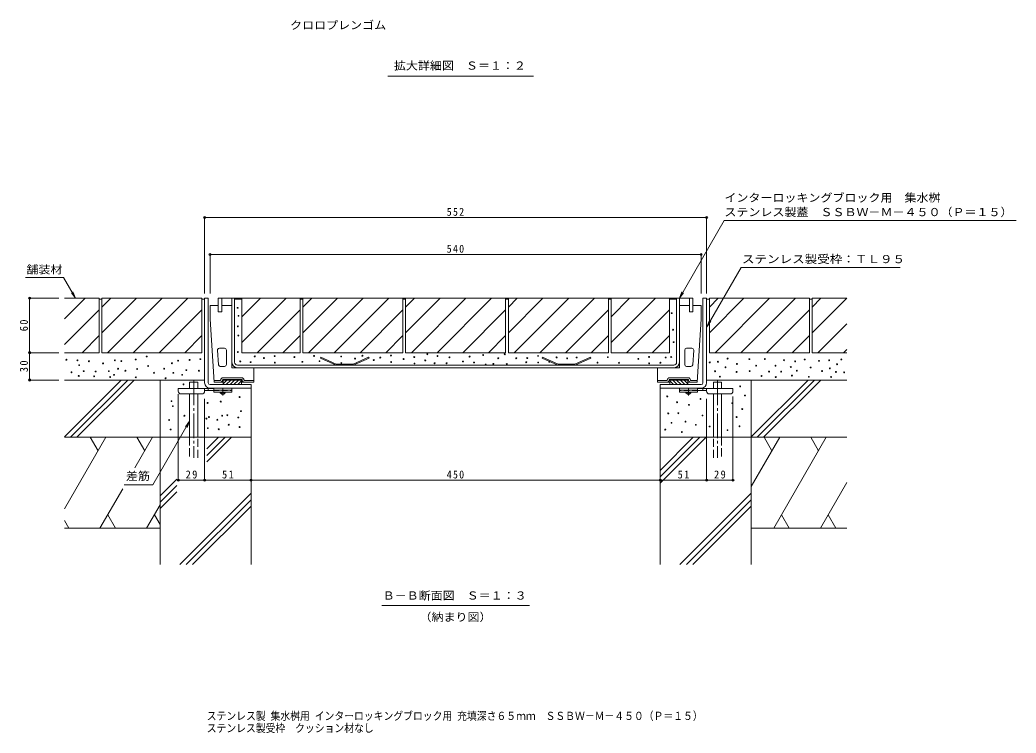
# Model space of a CAD drawing. Units: millimetres at full size, sheet at 1:3, with parts at other scales. Extents: x -998 to 1139, y -824 to 816.
# Drawn here: x -8 to 1088, y -824 to -39 of the extents above; entities that cross this region are included whole.
import ezdxf
from ezdxf.enums import TextEntityAlignment as Align

# ---------------------------------------------------------------- set-up
doc = ezdxf.new("R2010")
doc.units = ezdxf.units.MM
doc.header["$LTSCALE"] = 3
doc.header["$PDMODE"] = 32
doc.header["$PDSIZE"] = 2.4
for name, pattern in [('CHAIN1', [8, 5, -1, 1, -1]), ('CHAIN2', [12, 9, -1, 1, -1]), ('DASHED1', [1.8, 1.2, -0.6]), ('DASHED2', [3, 2, -1]), ('DASHED3', [4, 3, -1])]:
    doc.linetypes.add(name, pattern=pattern)
for name, color, linetype, lineweight in [('3-1', 2, 'Continuous', 9), ('3-2', 3, 'Continuous', 9), ('3-3', 4, 'Continuous', 9), ('3-4', 7, 'Continuous', 9), ('3-5', 7, 'Continuous', 9), ('3-6', 6, 'Continuous', 9), ('3-9', 4, 'Continuous', 9), ('3-A', 6, 'Continuous', 9), ('3-E', 7, 'Continuous', 9), ('D-5', 7, 'Continuous', 9)]:
    doc.layers.add(name, color=color, linetype=linetype, lineweight=lineweight)
doc.layers.add('F-5_F-5ﾚｲﾔ', color=2, linetype='Continuous')
doc.styles.add('ＭＳ ゴシック', font='')
doc.styles.get('ＭＳ ゴシック').set_extended_font_data('MS Gothic')

msp = doc.modelspace()

# ---------------------------------------------------------------- linework, layer by layer
at = {"layer": '3-1'}
for p, q in [((195.24, -345.654), (199.24, -345.654)), ((195.24, -438.654), (195.24, -345.654)), ((199.24, -438.654), (199.24, -345.654)), ((747.24, -345.654), (743.24, -345.654)), ((743.24, -438.654), (743.24, -345.654)), ((747.24, -438.654), (747.24, -345.654)), ((201.24, -440.654), (246.24, -440.654)), ((201.24, -444.654), (246.24, -444.654)), ((246.24, -440.654), (246.24, -444.654)), ((741.24, -440.654), (696.24, -440.654)), ((696.24, -440.654), (696.24, -444.654)), ((741.271, -444.654), (696.24, -444.654))]:
    msp.add_line(p, q, dxfattribs=at)
for centre, radius, start, end in [((201.24, -438.654), 6, 180, 270), ((201.24, -438.654), 2, 180, 270), ((741.24, -438.654), 2, 270, 0), ((741.24, -438.654), 6, 270, 0)]:
    msp.add_arc(centre, radius, start, end, dxfattribs=at)
at = {"layer": '3-2'}
for p, q in [((225.24, -353.654), (225.24, -345.654)), ((225.24, -345.654), (471.24, -345.654)), ((228.24, -416.154), (228.24, -345.654)), ((717.24, -345.654), (471.24, -345.654)), ((714.24, -416.154), (714.24, -345.654)), ((717.24, -353.654), (717.24, -345.654)), ((339.799, -419.154), (322.488, -411.57)), ((358.682, -419.154), (375.993, -411.57)), ((583.799, -419.154), (566.488, -411.57)), ((602.682, -419.154), (619.992, -411.57)), ((231.24, -419.154), (471.24, -419.154)), ((231.24, -422.154), (471.24, -422.154)), ((711.24, -419.154), (471.24, -419.154)), ((711.24, -422.154), (471.24, -422.154))]:
    msp.add_line(p, q, dxfattribs=at)
at = {"layer": '3-2', "linetype": 'DASHED1'}
for p, q in [((225.24, -416.154), (225.24, -353.654)), ((717.24, -416.154), (717.24, -353.654))]:
    msp.add_line(p, q, dxfattribs=at)
at = {"layer": '3-2'}
for points in [[(340.008, -418.154), (322.889, -410.654), (322.488, -411.57)], [(340.008, -418.154), (358.472, -418.154), (375.591, -410.654), (375.993, -411.57)], [(584.008, -418.154), (566.889, -410.654), (566.488, -411.57)], [(584.008, -418.154), (602.472, -418.154), (619.591, -410.654), (619.992, -411.57)]]:
    msp.add_lwpolyline(points, dxfattribs=at)
for centre, radius, start, end in [((231.24, -416.154), 6, 180, 270), ((231.24, -416.154), 3, 180, 270), ((711.24, -416.154), 6, 270, 0), ((711.24, -416.154), 3, 270, 0)]:
    msp.add_arc(centre, radius, start, end, dxfattribs=at)
at = {"layer": '3-3'}
for p, q in [((228.24, -345.654), (210.24, -345.654)), ((714.24, -345.654), (732.24, -345.654)), ((210.24, -353.654), (201.24, -353.654)), ((201.24, -368.654), (201.24, -353.654)), ((210.24, -360.654), (210.24, -353.654)), ((210.24, -360.654), (214.24, -360.654)), ((225.24, -353.654), (214.24, -353.654)), ((214.24, -353.654), (214.24, -360.654)), ((225.24, -422.154), (225.24, -353.654)), ((717.24, -353.654), (728.24, -353.654)), ((717.24, -422.154), (717.24, -353.654)), ((728.24, -353.654), (728.24, -360.654)), ((732.24, -360.654), (728.24, -360.654)), ((732.24, -360.654), (732.24, -353.654)), ((732.24, -353.654), (741.24, -353.654)), ((741.24, -368.654), (741.24, -353.654)), ((201.24, -368.654), (205.74, -438.154)), ((741.24, -368.654), (736.74, -438.154)), ((210.498, -418.783), (209.462, -402.783)), ((211.458, -400.654), (217.24, -400.654)), ((219.24, -418.654), (219.24, -402.654)), ((723.24, -418.654), (723.24, -402.654)), ((731.022, -400.654), (725.24, -400.654)), ((731.982, -418.783), (733.018, -402.783)), ((217.24, -420.654), (212.494, -420.654)), ((225.24, -422.154), (249.24, -422.154)), ((717.24, -422.154), (693.24, -422.154)), ((725.24, -420.654), (729.986, -420.654)), ((205.74, -438.154), (205.74, -436.154)), ((212.49, -436.154), (205.74, -436.154)), ((235.99, -433.154), (215.49, -433.154)), ((235.99, -435.154), (215.49, -435.154)), ((215.74, -435.154), (215.74, -440.654)), ((215.74, -435.254), (235.74, -435.254)), ((215.74, -435.354), (235.74, -435.354)), ((215.74, -435.454), (235.74, -435.454)), ((215.74, -435.554), (235.74, -435.554)), ((219.783, -435.654), (215.74, -439.697)), ((215.74, -435.654), (235.74, -435.654)), ((224.026, -435.654), (219.026, -440.654)), ((228.269, -435.654), (223.269, -440.654)), ((232.511, -435.654), (227.511, -440.654)), ((235.74, -436.668), (231.754, -440.654)), ((235.74, -435.154), (235.74, -440.654)), ((238.99, -436.154), (249.24, -436.154)), ((703.49, -436.154), (693.24, -436.154)), ((706.49, -433.154), (726.99, -433.154)), ((706.49, -435.154), (726.99, -435.154)), ((706.74, -435.154), (706.74, -440.654)), ((726.74, -435.254), (706.74, -435.254)), ((726.74, -435.354), (706.74, -435.354)), ((726.74, -435.454), (706.74, -435.454)), ((726.74, -435.554), (706.74, -435.554)), ((726.74, -435.654), (706.74, -435.654)), ((706.74, -436.668), (710.726, -440.654)), ((709.969, -435.654), (714.969, -440.654)), ((714.212, -435.654), (719.212, -440.654)), ((718.454, -435.654), (723.454, -440.654)), ((722.697, -435.654), (726.74, -439.697)), ((726.74, -435.154), (726.74, -440.654)), ((729.99, -436.154), (736.74, -436.154)), ((736.74, -438.154), (736.74, -436.154)), ((212.49, -438.154), (205.74, -438.154)), ((212.49, -438.154), (215.74, -438.154)), ((235.74, -440.654), (215.74, -440.654)), ((706.74, -440.654), (726.74, -440.654)), ((729.99, -438.154), (726.74, -438.154)), ((729.99, -438.154), (736.74, -438.154))]:
    msp.add_line(p, q, dxfattribs=at)
for points in [[(235.74, -438.154), (249.24, -438.154), (249.24, -422.154)], [(706.74, -438.154), (693.24, -438.154), (693.24, -422.154)]]:
    msp.add_lwpolyline(points, dxfattribs=at)
for centre, radius, start, end in [((211.458, -402.654), 2, 90, 183.7046), ((217.24, -402.654), 2, 0, 90), ((725.24, -402.654), 2, 90, 180), ((731.022, -402.654), 2, 356.2954, 90), ((212.494, -418.654), 2, 183.7046, 270), ((217.24, -418.654), 2, 270, 0), ((725.24, -418.654), 2, 180, 270), ((729.986, -418.654), 2, 270, 356.2954), ((212.49, -435.654), 0.5, 270, 0), ((212.49, -435.654), 2.5, 270, 0), ((215.49, -435.654), 2.5, 90, 180), ((215.49, -435.654), 0.5, 90, 180), ((235.99, -435.654), 2.5, 0, 90), ((235.99, -435.654), 0.5, 0, 90), ((238.99, -435.654), 2.5, 180, 270), ((238.99, -435.654), 0.5, 180, 270), ((703.49, -435.654), 0.5, 270, 0), ((703.49, -435.654), 2.5, 270, 0), ((706.49, -435.654), 2.5, 90, 180), ((706.49, -435.654), 0.5, 90, 180), ((726.99, -435.654), 2.5, 0, 90), ((726.99, -435.654), 0.5, 0, 90), ((729.99, -435.654), 2.5, 180, 270), ((729.99, -435.654), 0.5, 180, 270)]:
    msp.add_arc(centre, radius, start, end, dxfattribs=at)
at = {"layer": '3-4'}
for p, q in [((195.24, -256.032), (195.24, -340.654)), ((195.24, -256.932), (747.24, -256.932)), ((747.24, -256.032), (747.24, -340.654)), ((201.24, -296.668), (201.24, -340.654)), ((741.24, -297.568), (201.24, -297.568)), ((741.24, -296.668), (741.24, -340.654)), ((1.874, -345.654), (35.04, -345.654)), ((2.774, -345.654), (2.774, -405.654)), ((1.874, -405.654), (35.04, -405.654)), ((2.774, -405.654), (2.774, -435.654)), ((1.874, -435.654), (35.04, -435.654)), ((166.24, -546.802), (166.24, -451.154)), ((195.24, -546.802), (195.24, -456.208)), ((747.24, -546.802), (747.24, -456.208)), ((776.24, -546.802), (776.24, -453.954)), ((166.24, -545.902), (195.24, -545.902)), ((195.24, -545.902), (246.24, -545.902)), ((246.24, -545.902), (696.24, -545.902)), ((696.24, -545.902), (747.24, -545.902)), ((747.24, -545.902), (776.24, -545.902))]:
    msp.add_line(p, q, dxfattribs=at)
for p in [(195.24, -256.932), (747.24, -256.932), (201.24, -297.568), (741.24, -297.568), (2.774, -345.654), (2.774, -405.654), (2.774, -435.654), (166.24, -545.902), (195.24, -545.902), (246.24, -545.902), (696.24, -545.902), (747.24, -545.902), (776.24, -545.902)]:
    msp.add_point(p, dxfattribs=at)
at = {"layer": '3-5'}
for p, q in [((1087.519, -260.046), (766.667, -260.046)), ((960.097, -311.752), (785.094, -311.752)), ((53.274, -345.654), (50.404, -338.725)), ((717.24, -345.655), (720.11, -338.726)), ((747.442, -376.968), (750.312, -370.039)), ((178.782, -481.04), (138.396, -550.991)), ((178.782, -481.04), (174.216, -486.99)), ((178.782, -481.04), (175.911, -487.969)), ((138.396, -550.991), (106.726, -550.991)), ((389.929, -683.851), (552.543, -683.851))]:
    msp.add_line(p, q, dxfattribs=at)
for points in [[(766.667, -260.046), (717.24, -345.655), (721.806, -339.705)], [(785.094, -311.752), (747.442, -376.968), (752.008, -371.018)], [(-1.796, -322.884), (40.128, -322.884), (53.274, -345.654), (48.709, -339.704)]]:
    msp.add_lwpolyline(points, dxfattribs=at)
at = {"layer": '3-6'}
for p, q in [((41.04, -498.216), (103.602, -435.654)), ((195.24, -435.654), (41.04, -435.654)), ((47.674, -498.654), (110.674, -435.654)), ((54.745, -498.654), (117.745, -435.654)), ((146.24, -498.654), (146.24, -435.654)), ((747.24, -435.654), (901.44, -435.654)), ((796.24, -498.654), (796.24, -435.654)), ((796.24, -498.216), (858.802, -435.654)), ((802.874, -498.654), (865.873, -435.654)), ((809.945, -498.654), (872.945, -435.654)), ((178.782, -445.154), (178.782, -438.154)), ((187.782, -438.154), (178.782, -438.154)), ((187.782, -445.154), (187.782, -438.154)), ((246.24, -444.654), (246.24, -638.654)), ((696.24, -444.654), (696.24, -638.654)), ((754.698, -445.154), (754.698, -438.154)), ((754.698, -438.154), (763.699, -438.154)), ((763.699, -445.154), (763.699, -438.154)), ((178.782, -498.654), (178.782, -450.954)), ((187.782, -498.654), (187.782, -450.954)), ((754.698, -498.654), (754.698, -450.954)), ((763.699, -498.654), (763.699, -450.954)), ((86.566, -498.654), (41.04, -577.508)), ((69.519, -498.654), (78.042, -513.418)), ((137.868, -498.654), (118.378, -532.413)), ((120.821, -498.654), (129.345, -513.418)), ((146.24, -498.654), (146.24, -638.654)), ((197.793, -511.464), (210.602, -498.654)), ((197.793, -518.535), (217.674, -498.654)), ((197.793, -525.606), (224.745, -498.654)), ((696.24, -535.034), (732.62, -498.654)), ((696.24, -542.105), (739.691, -498.654)), ((696.24, -549.176), (746.762, -498.654)), ((827.571, -498.654), (796.24, -552.922)), ((796.24, -498.654), (796.24, -638.654)), ((810.524, -498.654), (819.048, -513.418)), ((878.874, -498.654), (821.139, -598.654)), ((861.826, -498.654), (870.35, -513.418)), ((146.24, -563.016), (164.673, -544.583)), ((105.12, -555.376), (80.133, -598.654)), ((146.24, -570.087), (164.673, -551.654)), ((901.44, -548.426), (872.441, -598.654)), ((146.24, -577.159), (164.673, -558.725)), ((167.882, -638.654), (246.24, -560.296)), ((174.953, -638.654), (246.24, -567.367)), ((717.882, -638.654), (796.24, -560.296)), ((724.953, -638.654), (796.24, -567.367)), ((146.24, -573.011), (131.435, -598.654)), ((182.024, -638.654), (246.24, -574.438)), ((732.024, -638.654), (796.24, -574.438)), ((41.04, -590.274), (45.879, -598.654)), ((88.657, -583.891), (97.181, -598.654)), ((139.959, -583.891), (146.24, -594.77)), ((829.662, -583.891), (838.186, -598.654)), ((880.964, -583.891), (889.488, -598.654)), ((146.24, -598.654), (41.04, -598.654)), ((796.24, -598.654), (901.44, -598.654))]:
    msp.add_line(p, q, dxfattribs=at)
at = {"layer": '3-6', "linetype": 'CHAIN2'}
for p, q in [((183.282, -436.461), (183.282, -521.321)), ((759.199, -436.461), (759.199, -521.321))]:
    msp.add_line(p, q, dxfattribs=at)
at = {"layer": '3-6', "linetype": 'DASHED3'}
for p, q in [((178.782, -498.654), (178.782, -521.321)), ((187.782, -521.321), (187.782, -498.654)), ((754.698, -521.321), (754.698, -498.654)), ((763.699, -498.654), (763.699, -521.321))]:
    msp.add_line(p, q, dxfattribs=at)
at = {"layer": '3-6'}
for points in [[(246.24, -498.654), (146.24, -498.654), (41.04, -498.654)], [(696.24, -498.654), (796.24, -498.654), (901.44, -498.654)]]:
    msp.add_lwpolyline(points, dxfattribs=at)
at = {"layer": '3-9'}
for p, q in [((195.235, -447.154), (205.24, -447.154)), ((195.24, -447.954), (195.24, -445.154)), ((199.24, -447.154), (199.24, -445.154)), ((747.245, -447.154), (737.24, -447.154)), ((743.24, -447.154), (743.24, -445.154)), ((747.24, -447.954), (747.24, -445.154)), ((192.24, -450.954), (169.24, -450.954)), ((750.24, -450.954), (773.24, -450.954))]:
    msp.add_line(p, q, dxfattribs=at)
at = {"layer": '3-9', "color": 3}
for p, q in [((205.24, -444.654), (225.24, -444.654)), ((205.24, -444.654), (205.24, -449.154)), ((205.24, -446.654), (225.24, -446.654)), ((225.24, -444.654), (225.24, -449.154)), ((717.24, -444.654), (717.24, -449.154)), ((737.24, -444.654), (717.24, -444.654)), ((737.24, -446.654), (717.24, -446.654)), ((737.24, -444.654), (737.24, -449.154)), ((205.24, -449.154), (225.24, -449.154)), ((737.24, -449.154), (717.24, -449.154))]:
    msp.add_line(p, q, dxfattribs=at)
at = {"layer": '3-9', "color": 3, "linetype": 'DASHED2'}
for p, q in [((205.24, -447.154), (225.24, -447.154)), ((737.24, -447.154), (717.24, -447.154))]:
    msp.add_line(p, q, dxfattribs=at)
at = {"layer": '3-9', "linetype": 'CHAIN1'}
for p, q in [((215.24, -452.702), (215.24, -444.654)), ((727.24, -452.702), (727.24, -444.654))]:
    msp.add_line(p, q, dxfattribs=at)
at = {"layer": '3-9', "color": 2}
for p, q in [((212.49, -449.654), (212.49, -449.154)), ((214.24, -451.153), (212.49, -449.654)), ((217.99, -449.654), (212.49, -449.654)), ((216.24, -451.153), (214.24, -451.153)), ((217.99, -449.654), (216.24, -451.153)), ((217.99, -449.654), (217.99, -449.154)), ((724.49, -449.654), (724.49, -449.154)), ((724.49, -449.654), (726.24, -451.153)), ((724.49, -449.654), (729.99, -449.654)), ((726.24, -451.153), (728.24, -451.153)), ((728.24, -451.153), (729.99, -449.654)), ((729.99, -449.654), (729.99, -449.154))]:
    msp.add_line(p, q, dxfattribs=at)
at = {"layer": '3-9'}
for points in [[(166.24, -447.954), (166.24, -445.154), (205.24, -445.154)], [(776.24, -447.954), (776.24, -445.154), (737.24, -445.154)]]:
    msp.add_lwpolyline(points, dxfattribs=at)
for centre, start, end in [((169.24, -447.954), 180, 270), ((192.24, -447.954), 270, 0), ((750.24, -447.954), 180, 270), ((773.24, -447.954), 270, 0)]:
    msp.add_arc(centre, 3, start, end, dxfattribs=at)
at = {"layer": '3-A'}
for p, q in [((214.24, -345.654), (210.24, -345.654)), ((210.24, -345.654), (210.24, -360.654)), ((214.24, -360.654), (214.24, -345.654)), ((728.24, -345.654), (732.24, -345.654)), ((728.24, -360.654), (728.24, -345.654)), ((732.24, -345.654), (732.24, -360.654)), ((210.24, -360.654), (214.24, -360.654)), ((732.24, -360.654), (728.24, -360.654))]:
    msp.add_line(p, q, dxfattribs=at)
at = {"layer": '3-E', "color": 2}
for p, q in [((41.04, -345.654), (79.24, -345.654)), ((41.04, -368.447), (63.833, -345.654)), ((79.24, -345.654), (79.24, -405.654)), ((79.24, -346.654), (82.24, -346.654)), ((82.24, -355.394), (91.98, -345.654)), ((82.24, -345.654), (82.24, -405.654)), ((82.24, -345.654), (192.24, -345.654)), ((82.24, -383.678), (120.264, -345.654)), ((88.549, -405.654), (148.549, -345.654)), ((116.833, -405.654), (176.833, -345.654)), ((192.24, -345.654), (192.24, -405.654)), ((192.24, -345.654), (192.245, -345.654)), ((192.24, -346.654), (195.24, -346.654)), ((236.21, -346.654), (228.24, -346.654)), ((236.21, -345.654), (413.24, -345.654)), ((236.21, -394.277), (284.833, -345.654)), ((236.21, -365.993), (256.549, -345.654)), ((236.21, -345.654), (236.21, -405.654)), ((300.24, -345.654), (300.24, -405.654)), ((303.24, -346.654), (300.24, -346.654)), ((303.24, -355.394), (312.98, -345.654)), ((303.24, -383.678), (341.264, -345.654)), ((309.549, -405.654), (369.549, -345.654)), ((337.833, -405.654), (397.833, -345.654)), ((413.24, -345.654), (413.24, -405.654)), ((416.24, -346.654), (413.24, -346.654)), ((416.24, -355.394), (425.98, -345.654)), ((416.24, -383.678), (454.264, -345.654)), ((416.24, -345.654), (526.24, -345.654)), ((422.549, -405.654), (482.549, -345.654)), ((450.833, -405.654), (510.833, -345.654)), ((526.24, -345.654), (526.24, -405.654)), ((529.24, -346.654), (526.24, -346.654)), ((529.24, -345.654), (706.271, -345.654)), ((529.24, -355.394), (538.98, -345.654)), ((529.24, -383.678), (567.264, -345.654)), ((535.549, -405.654), (595.549, -345.654)), ((563.833, -405.654), (623.833, -345.654)), ((639.24, -345.654), (639.24, -405.654)), ((642.24, -346.654), (639.24, -346.654)), ((642.24, -394.277), (690.863, -345.654)), ((642.24, -365.993), (662.579, -345.654)), ((706.271, -345.654), (706.271, -405.654)), ((714.24, -346.654), (706.271, -346.654)), ((747.24, -346.654), (750.24, -346.654)), ((750.24, -345.654), (750.24, -405.654)), ((750.24, -355.394), (759.98, -345.654)), ((750.24, -383.678), (788.264, -345.654)), ((750.24, -345.654), (860.24, -345.654)), ((756.549, -405.654), (816.549, -345.654)), ((784.833, -405.654), (844.833, -345.654)), ((860.24, -345.654), (860.24, -405.654)), ((860.24, -346.654), (863.24, -346.654)), ((863.24, -355.394), (872.98, -345.654)), ((863.24, -345.654), (863.24, -405.654)), ((863.24, -345.654), (901.44, -345.654)), ((863.24, -383.678), (901.264, -345.654)), ((41.04, -396.731), (79.24, -358.531)), ((145.117, -405.654), (192.24, -358.531)), ((253.117, -405.654), (300.24, -358.531)), ((366.117, -405.654), (413.24, -358.531)), ((479.117, -405.654), (526.24, -358.531)), ((592.117, -405.654), (639.24, -358.531)), ((659.148, -405.654), (706.271, -358.531)), ((813.117, -405.654), (860.24, -358.531)), ((869.549, -405.654), (901.44, -373.763)), ((60.401, -405.654), (79.24, -386.815)), ((173.401, -405.654), (192.24, -386.815)), ((281.402, -405.654), (300.24, -386.815)), ((394.402, -405.654), (413.24, -386.815)), ((507.402, -405.654), (526.24, -386.815)), ((620.402, -405.654), (639.24, -386.815)), ((687.432, -405.654), (706.271, -386.815)), ((841.402, -405.654), (860.24, -386.815)), ((897.833, -405.654), (901.44, -402.047)), ((41.04, -405.654), (79.24, -405.654)), ((82.24, -405.654), (192.24, -405.654)), ((236.21, -405.654), (300.24, -405.654)), ((750.24, -405.654), (860.24, -405.654)), ((863.24, -405.654), (901.44, -405.654))]:
    msp.add_line(p, q, dxfattribs=at)
for points in [[(303.24, -345.654), (303.24, -405.654), (413.24, -405.654)], [(416.24, -345.654), (416.24, -405.654), (526.24, -405.654)], [(529.24, -345.654), (529.24, -405.654), (639.24, -405.654)], [(642.24, -345.654), (642.24, -405.654), (706.271, -405.654)]]:
    msp.add_lwpolyline(points, dxfattribs=at)
at = {"layer": '3-E'}
for centre in [(231.452, -356.206), (232.475, -365.077), (708.867, -362.091), (231.793, -376.677), (710.402, -380.345), (232.305, -386.742), (710.914, -393.992), (231.725, -404.857), (43.254, -413.31), (55.366, -413.992), (67.99, -415.016), (96.478, -413.992), (103.643, -414.845), (119.508, -413.054), (131.575, -409.752), (166.023, -414.362), (178.718, -413.608), (190.588, -412.769), (234.439, -415.233), (245.782, -415.998), (250.388, -409.686), (260.495, -411.503), (272.265, -409.285), (272.436, -416.45), (293.95, -410.388), (302.73, -415.656), (315.57, -409.192), (321.556, -414.939), (345.401, -409.785), (360.646, -412.095), (368.69, -408.97), (381.223, -413.709), (388.419, -411.004), (400.19, -408.786), (400.361, -415.951), (414.035, -412.586), (425.806, -410.369), (437.918, -414.122), (440.135, -407.298), (451.296, -409.346), (464.359, -410.71), (479.325, -415.256), (486.585, -409.853), (491.483, -416.339), (501.548, -408.151), (518.159, -411.71), (525.261, -407.298), (537.884, -411.733), (548.889, -416.1), (550.044, -411.461), (561.815, -409.244), (561.985, -416.408), (574.338, -415.705), (582.286, -410.741), (593.858, -411.879), (604.265, -410.887), (627.289, -416.494), (638.587, -410.568), (650.879, -416.634), (672.144, -412.46), (683.915, -410.242), (696.414, -416.681), (702.214, -410.881), (708.342, -410.334), (750.662, -416.295), (759.674, -415.523), (770.337, -412.13), (794.334, -412.698), (811.279, -412.585), (832.319, -413.949), (844.601, -415.2), (855.178, -413.04), (870.815, -414.518), (881.961, -413.949), (895.381, -412.926), (48.883, -427.128), (57.242, -419.28), (62.36, -425.933), (75.325, -426.275), (83.513, -417.404), (89.899, -425.892), (100.061, -423.204), (108.16, -425.457), (121.044, -423.545), (133.111, -420.244), (139.562, -427.613), (150.798, -423.233), (159.286, -417.242), (175.121, -424.825), (189.031, -425.457), (345.571, -416.949), (425.976, -417.534), (448.153, -417.192), (461.289, -417.192), (504.278, -418.557), (512.807, -417.875), (527.478, -418.045), (684.085, -417.407), (756.576, -425.976), (767.949, -421.683), (780.231, -426.801), (780.572, -417.93), (794.561, -425.777), (801.726, -419.863), (815.942, -426.346), (822.993, -419.977), (829.248, -426.459), (839.711, -421.342), (846.421, -425.436), (861.547, -421.91), (874.227, -425.777), (882.757, -422.82), (889.467, -426.801), (890.718, -418.385), (898.451, -427.255), (56.791, -431.163), (73.767, -431.607), (91.408, -432.384), (95.625, -429.943), (119.48, -432.717), (152.333, -433.724), (160.821, -427.733), (170.52, -429.973), (761.937, -431.972), (807.657, -431.243), (823.191, -432.464), (841.054, -430.799), (859.584, -432.131), (884.104, -432.353), (172.055, -440.465), (784.156, -442.706), (158.787, -458.932), (212.96, -459.424), (233.68, -454.431), (704.02, -453.683), (714.754, -460.174), (740.468, -456.43), (789.398, -452.692), (160.322, -464.424), (198.48, -460.922), (235.216, -469.923), (727.736, -462.92), (775.418, -461.173), (786.402, -467.671), (156.29, -479.653), (173.017, -474.91), (197.232, -478.155), (200.016, -476.414), (209.215, -479.403), (214.495, -474.916), (220.199, -474.41), (232.182, -476.907), (705.018, -472.414), (716.136, -472.254), (724.014, -481.463), (742.715, -474.661), (780.161, -476.408), (157.826, -490.144), (198.767, -488.646), (210.75, -489.895), (221.735, -484.902), (233.718, -487.398), (701.712, -490.228), (708.591, -482.794), (720.019, -492.891), (735.331, -485.013), (750.532, -486.789), (770.17, -490.783), (783.374, -486.567)]:
    msp.add_circle(centre, 0.5, dxfattribs=at)
at = {"layer": 'D-5'}
msp.add_line((396.708, -101.224), (556.956, -101.224), dxfattribs=at)

# ---------------------------------------------------------------- texts
at = {"layer": '3-4', "color": 2, "char_height": 8.798, "attachment_point": 7, "style": 'ＭＳ ゴシック'}
for s, insert in [('\\T1.27;\\W0.9;552', (461.49, -255.132)), ('\\T1.27;\\W0.9;540', (461.49, -295.768)), ('\\T1.27;\\W0.95;29', (174.365, -544.102)), ('\\T1.27;\\W0.95;51', (214.365, -544.102)), ('\\T1.27;\\W0.9;450', (461.49, -544.102)), ('\\T1.27;\\W0.95;51', (715.365, -544.102)), ('\\T1.27;\\W0.95;29', (755.365, -544.102))]:
    msp.add_mtext(s, dxfattribs=dict(at, insert=insert))
at = {"layer": '3-4', "color": 2, "char_height": 8.798, "attachment_point": 7, "rotation": 90, "style": 'ＭＳ ゴシック'}
for s, insert in [('\\T1.27;\\W0.95;60', (0.974, -382.029)), ('\\T1.27;\\W0.95;30', (0.974, -427.029))]:
    msp.add_mtext(s, dxfattribs=dict(at, insert=insert))
at = {"layer": '3-5', "color": 2, "style": 'ＭＳ ゴシック'}
for s, width, p in [('インターロッキングブロック用\u3000集水桝', 1.1, (766.806, -242.208)), ('ステンレス製蓋\u3000ＳＳＢＷ－Ｍ－４５０（Ｐ＝１５）', 1.1, (766.806, -258.038)), ('ステンレス製受枠：ＴＬ９５', 1.15, (786.097, -309.745)), ('舗装材', 1.1, (-0.72, -321.209)), ('差筋', 1.1, (108.706, -548.421)), ('Ｂ－Ｂ断面図\u3000Ｓ＝１：３', 1.1, (390.998, -679.894)), ('（納まり図）', 1.1, (431.486, -703.574))]:
    msp.add_text(s, height=8.798, dxfattribs=dict(at, width=width)).set_placement(p, align=Align.BOTTOM_LEFT)
at = {"layer": 'D-5', "color": 2, "style": 'ＭＳ ゴシック', "width": 1.1}
for s, p in [('クロロプレンゴム', (289.236, -52.383)), ('拡大詳細図\u3000Ｓ＝１：２', (403.332, -96.913))]:
    msp.add_text(s, height=8.798, dxfattribs=at).set_placement(p, align=Align.BOTTOM_LEFT)
at = {"layer": 'F-5_F-5ﾚｲﾔ', "style": 'ＭＳ ゴシック', "width": 0.9}
for s, p in [('ステンレス製 集水桝用 インターロッキングブロック用 充填深さ６５ｍｍ\u3000ＳＳＢＷ－Ｍ－４５０（Ｐ＝１５）', (197.544, -812.291)), ('ステンレス製受枠\u3000クッション材なし', (197.544, -825.741))]:
    msp.add_text(s, height=8.798, dxfattribs=at).set_placement(p, align=Align.BOTTOM_LEFT)

doc.saveas('drawing.dxf')
